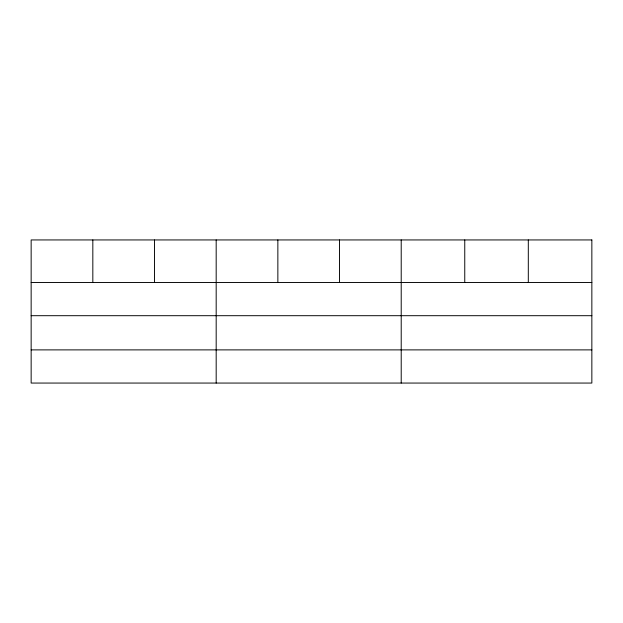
<?xml version="1.0" encoding="UTF-8"?>
<svg xmlns="http://www.w3.org/2000/svg" width="623" height="623" viewBox="0 0 623 623"><rect width="100%" height="100%" fill="white"/><g stroke="black" fill="none" stroke-linecap="round" stroke-linejoin="round"><path stroke-width="0.93" d="M31.15 282.523L591.85 282.523M31.15 315.697L591.85 315.697M31.15 349.885L591.85 349.885M528.304 239.941L528.304 282.523M464.758 239.941L464.758 282.523M401.212 239.941L401.212 383.059M339.535 239.941L339.535 282.523M277.858 239.941L277.858 282.523M216.181 239.941L216.181 383.059M154.504 239.941L154.504 282.523M92.827 239.941L92.827 282.523M591.85 239.941L31.15 239.941L31.15 383.059L591.85 383.059L591.85 239.941"/></g></svg>
